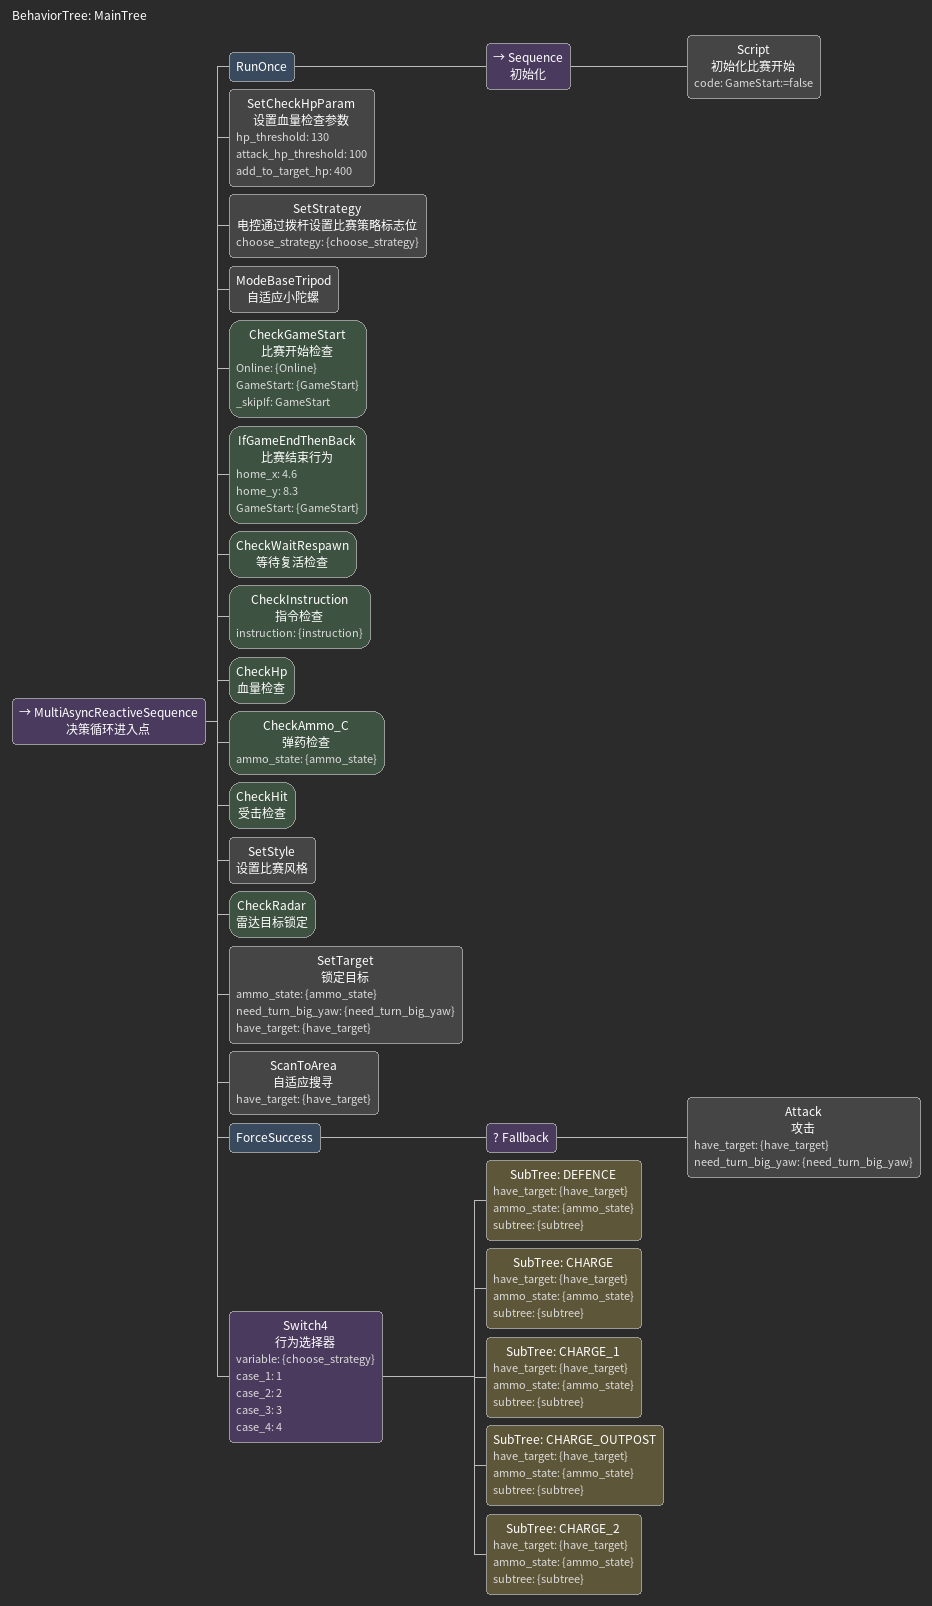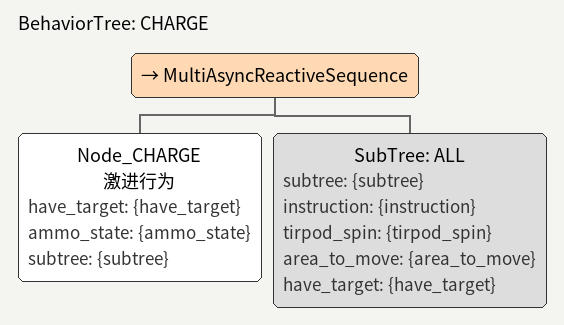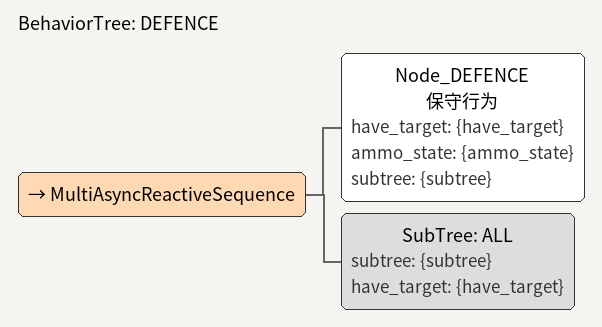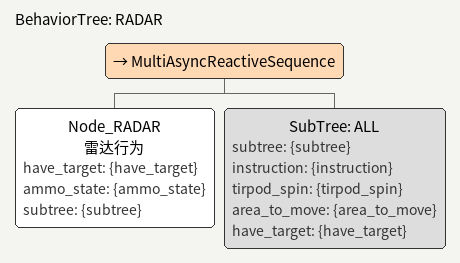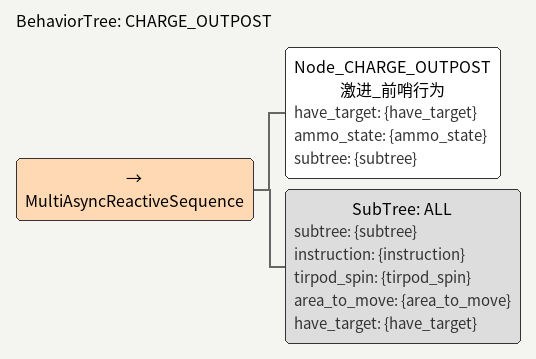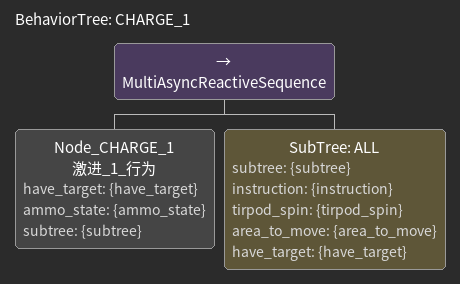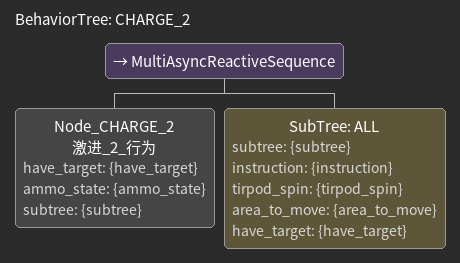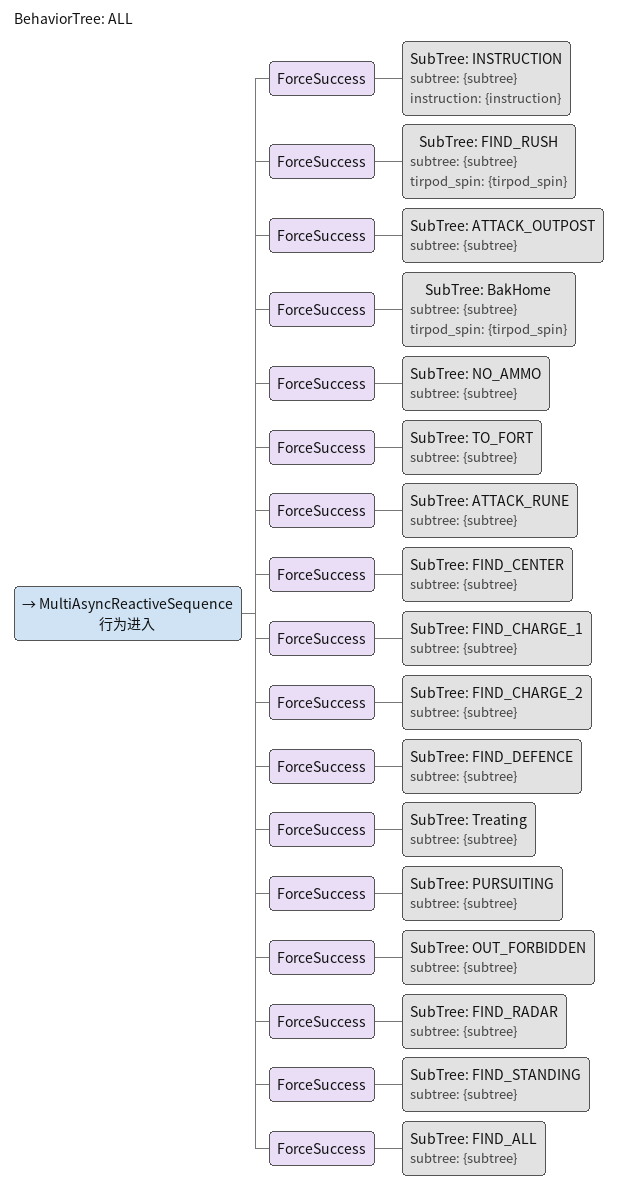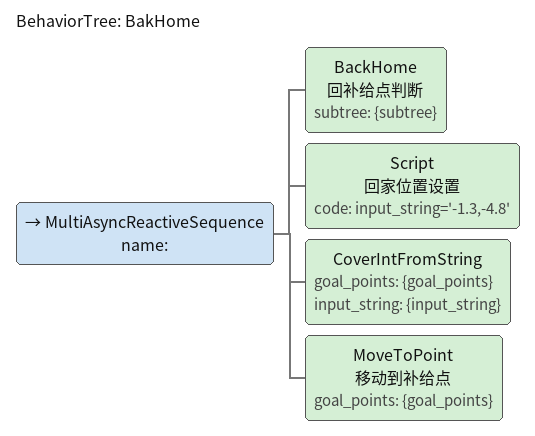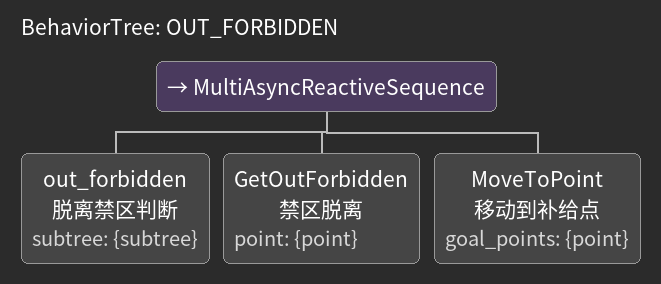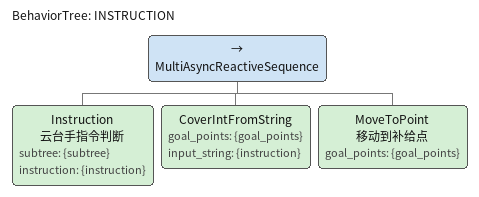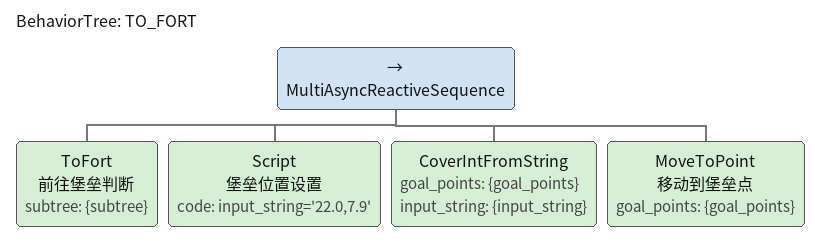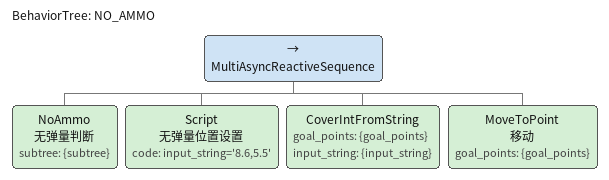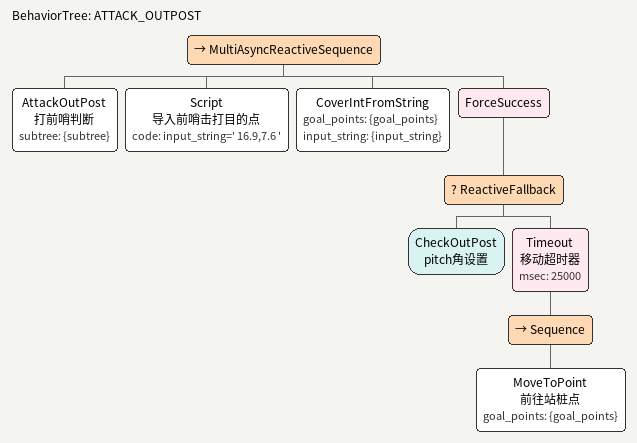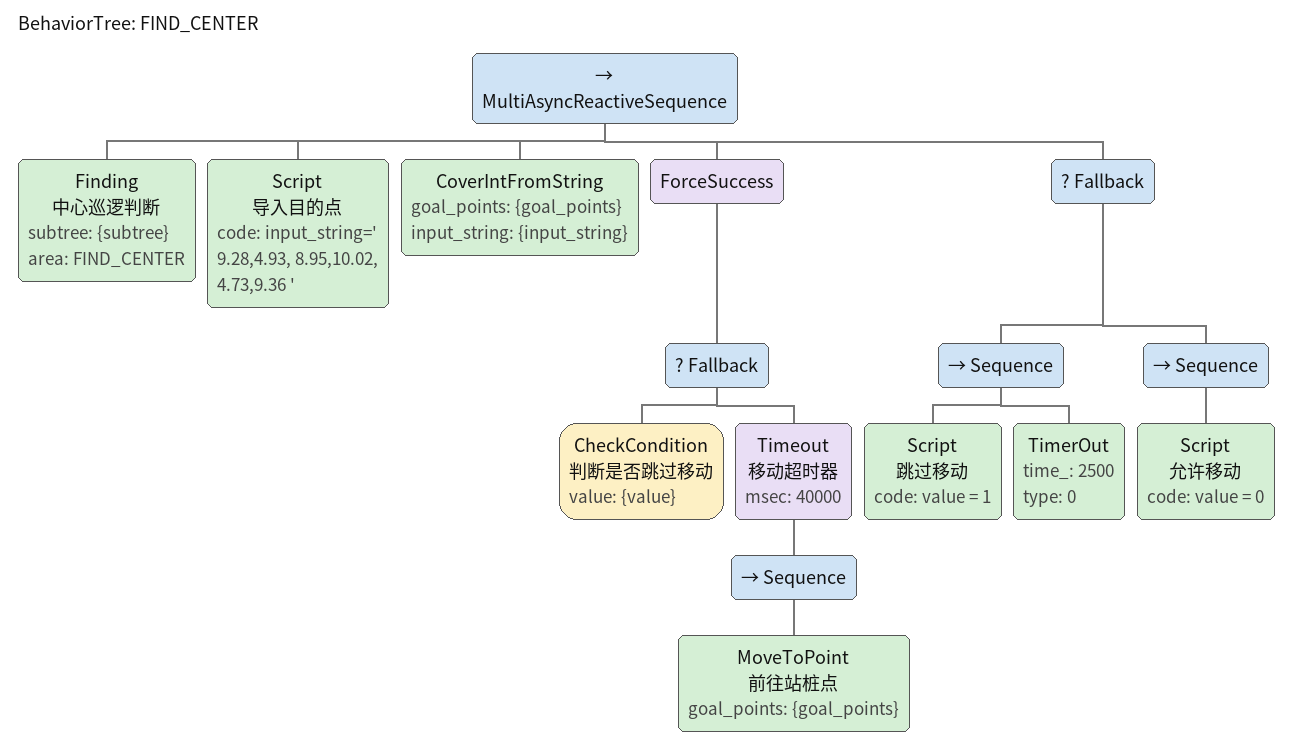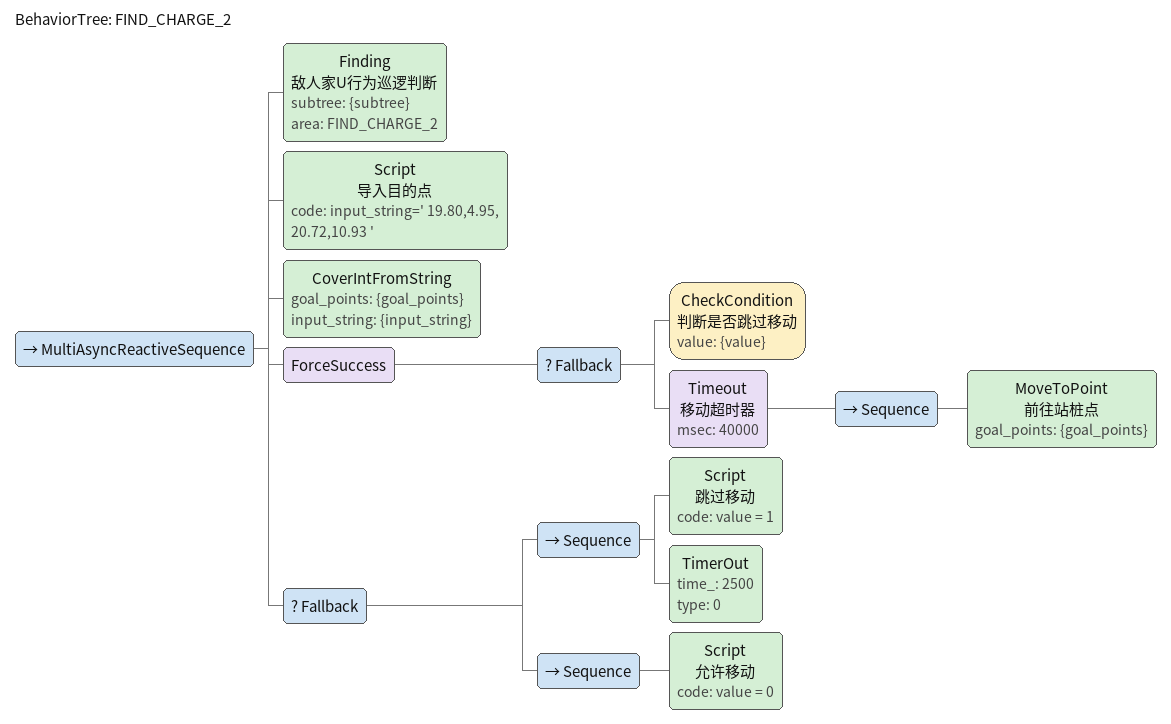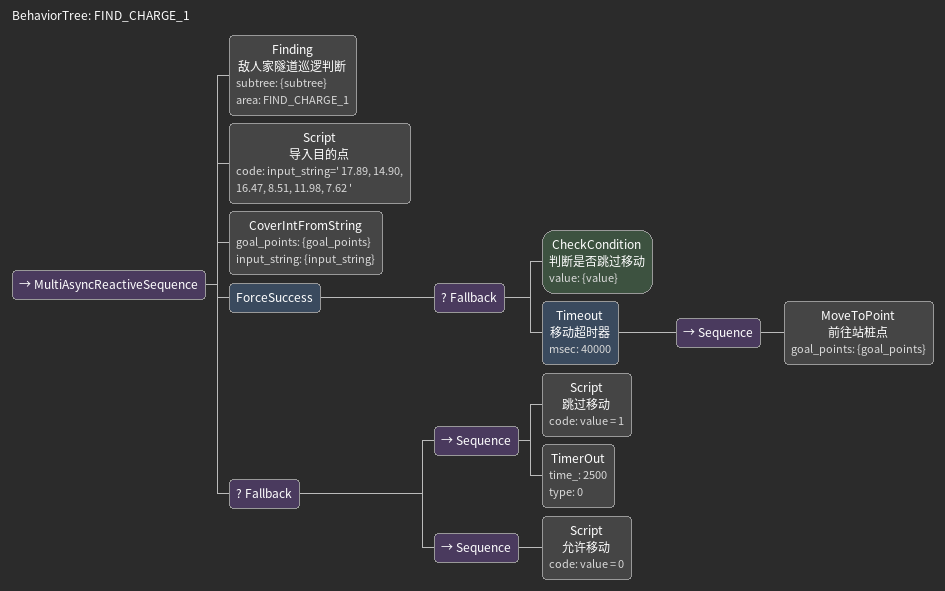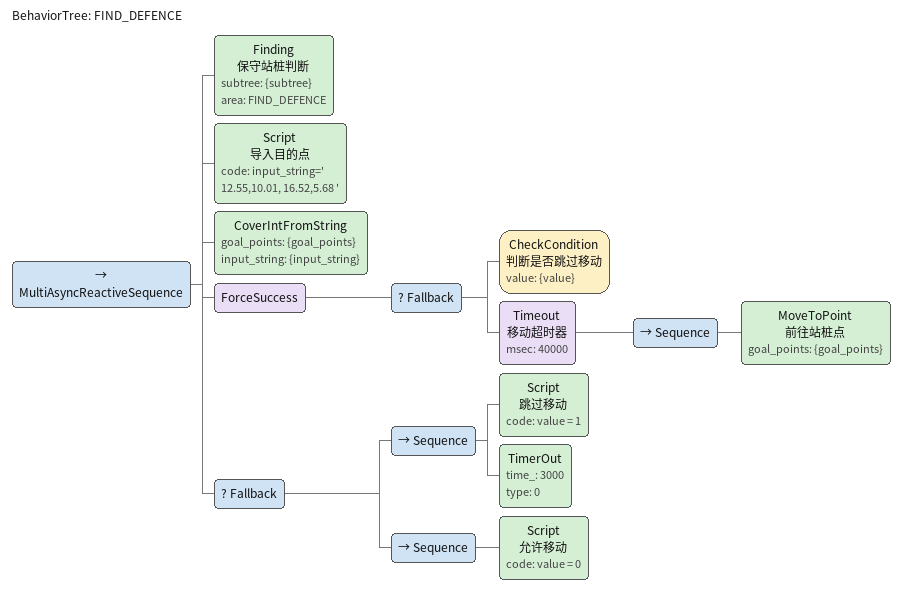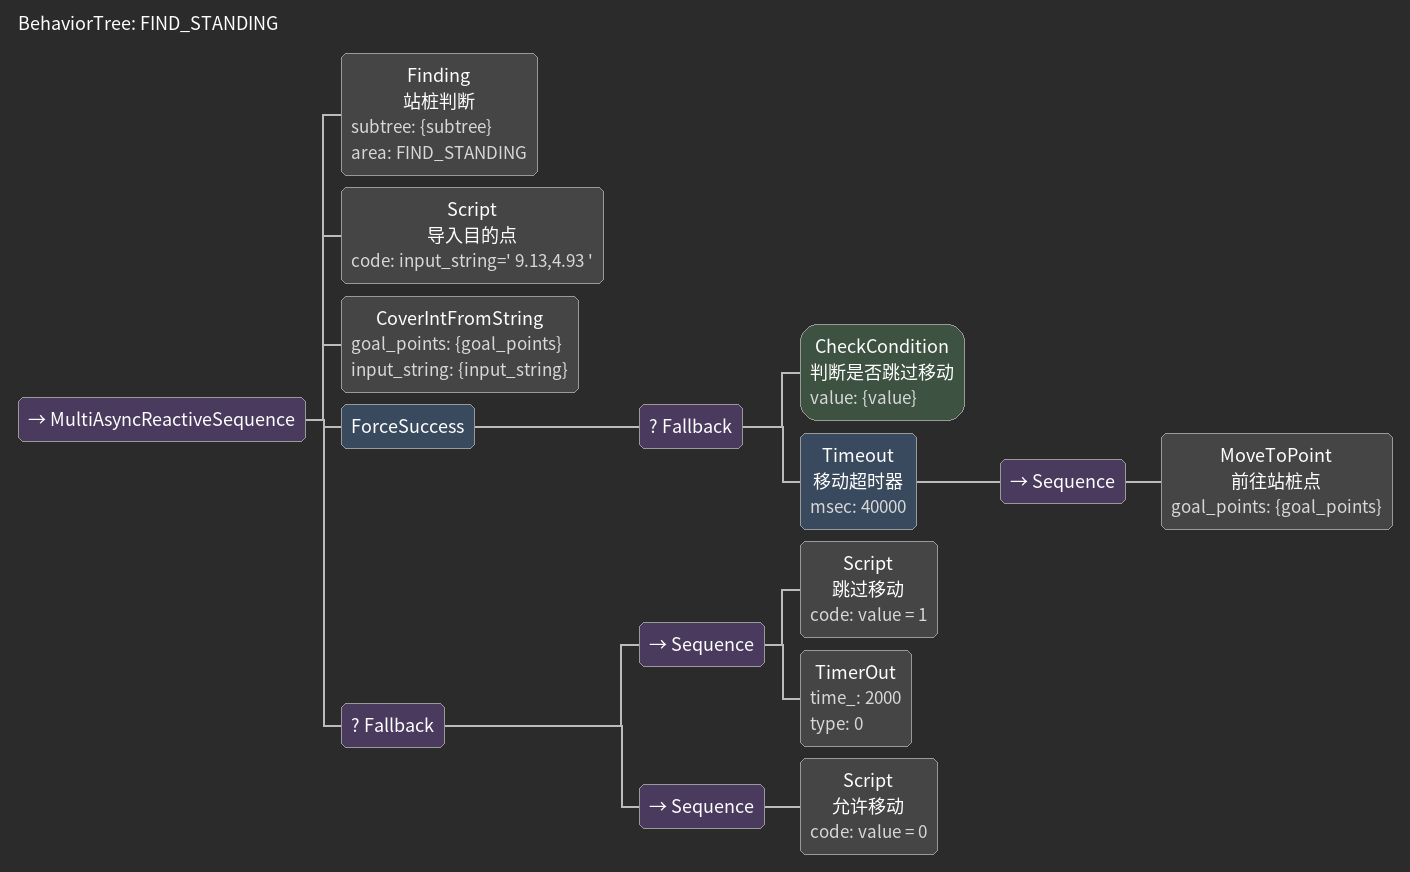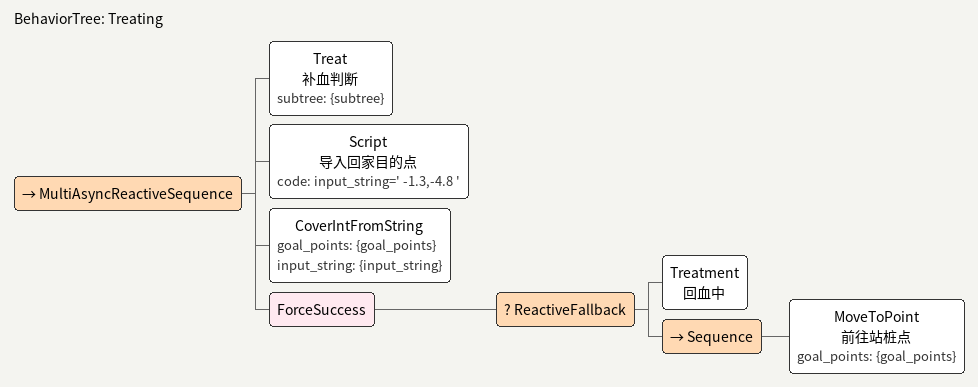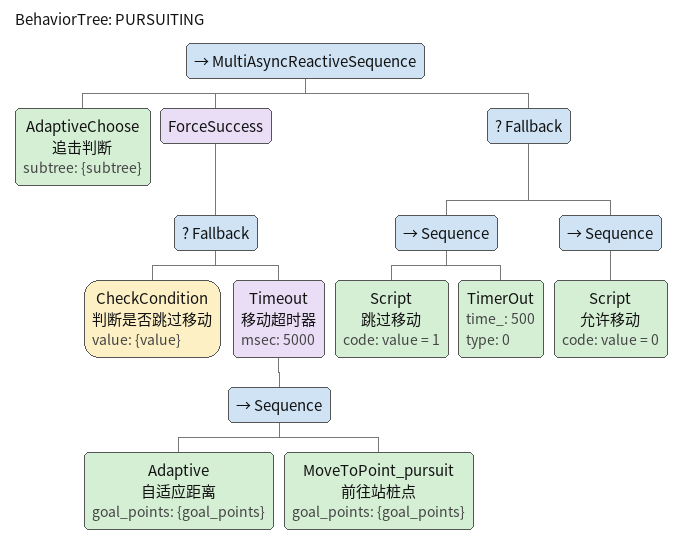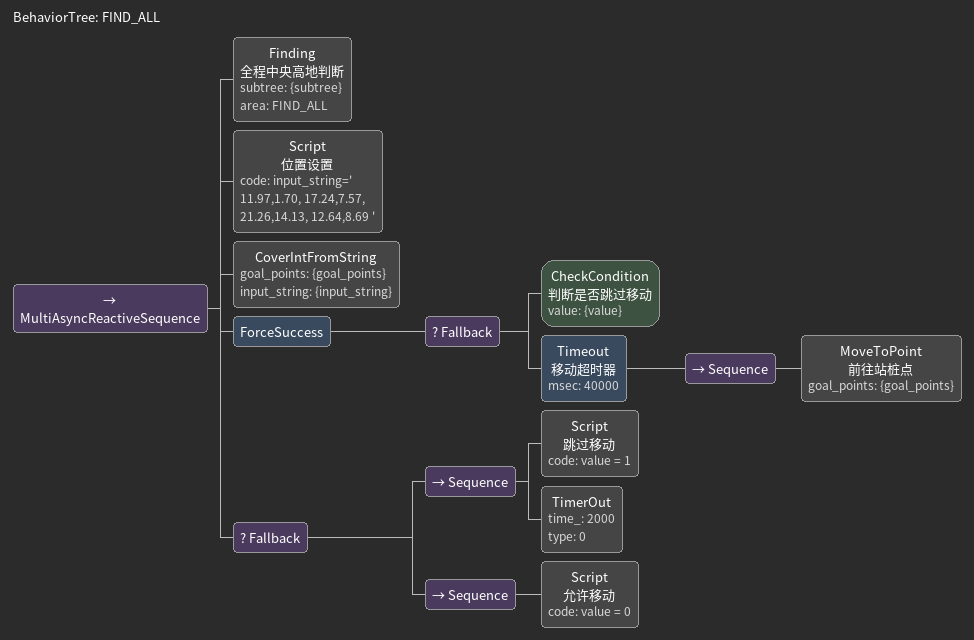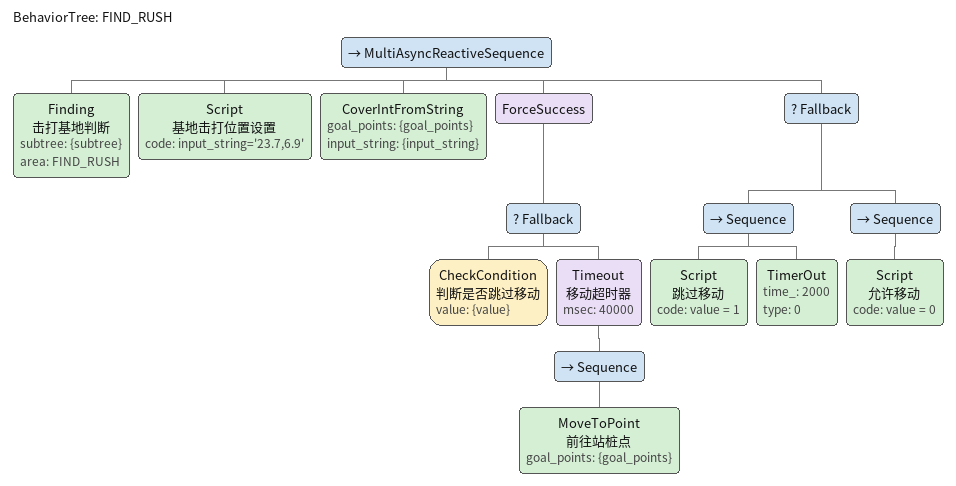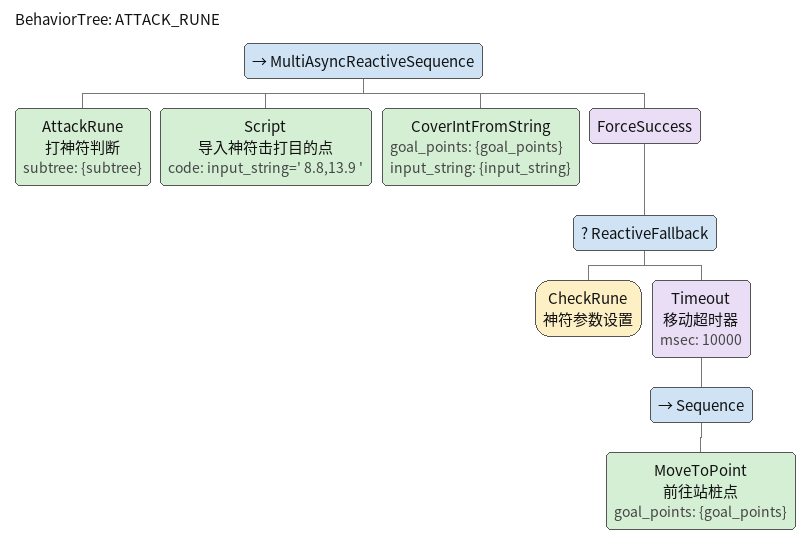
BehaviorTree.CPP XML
<BehaviorTree ID="MainTree">
        <MultiAsyncReactiveSequence name="决策循环进入点">
            <RunOnce>
                <Sequence name="初始化">
                    <Script name="初始化比赛开始" code="GameStart:=false"/>

                </Sequence>
            </RunOnce>
            <SetCheckHpParam name="设置血量检查参数" hp_threshold="130" attack_hp_threshold="100" add_to_target_hp="400"/>
            <SetStrategy name="电控通过拨杆设置比赛策略标志位" choose_strategy="{choose_strategy}"/>
            <ModeBaseTripod name="自适应小陀螺"/>

            <CheckGameStart name="比赛开始检查" Online="{Online}" GameStart="{GameStart}" _skipIf="GameStart"/>
            <IfGameEndThenBack name="比赛结束行为" home_x="4.6" home_y="8.3" GameStart="{GameStart}"/>

            <CheckWaitRespawn name="等待复活检查"/>
            <CheckInstruction name="指令检查" instruction="{instruction}"/>
            <CheckHp name="血量检查"/>
            <CheckAmmo_C name="弹药检查" ammo_state="{ammo_state}"/>
            <CheckHit name="受击检查"/>
            <SetStyle name="设置比赛风格"/>
            <CheckRadar name="雷达目标锁定"/>
            <SetTarget name="锁定目标" ammo_state="{ammo_state}" need_turn_big_yaw="{need_turn_big_yaw}" have_target="{have_target}"/>
            <ScanToArea name="自适应搜寻" have_target="{have_target}"/>
            <ForceSuccess>
                <Fallback>
                    <Attack name="攻击" have_target="{have_target}" need_turn_big_yaw="{need_turn_big_yaw}"/>
                </Fallback>
            </ForceSuccess>
<!-- ****************************************************选择器*******************************************************-->
            <Switch4 name="行为选择器" variable="{choose_strategy}" case_1="1" case_2="2" case_3="3" case_4="4">

                <SubTree ID="DEFENCE" have_target="{have_target}" ammo_state="{ammo_state}" subtree="{subtree}"/>
                <SubTree ID="CHARGE" have_target="{have_target}" ammo_state="{ammo_state}" subtree="{subtree}"/>
                <SubTree ID="CHARGE_1" have_target="{have_target}" ammo_state="{ammo_state}" subtree="{subtree}"/>
                <SubTree ID="CHARGE_OUTPOST" have_target="{have_target}" ammo_state="{ammo_state}" subtree="{subtree}"/>
                <SubTree ID="CHARGE_2" have_target="{have_target}" ammo_state="{ammo_state}" subtree="{subtree}"/>
            </Switch4>

        </MultiAsyncReactiveSequence>
    </BehaviorTree>

<BehaviorTree ID="CHARGE" name="激进">
    <MultiAsyncReactiveSequence>

        <Node_CHARGE name="激进行为" have_target="{have_target}" ammo_state="{ammo_state}" subtree="{subtree}"/>
        <SubTree ID="ALL" subtree="{subtree}" instruction="{instruction}" tirpod_spin="{tirpod_spin}" area_to_move="{area_to_move}" have_target="{have_target}"/>

    </MultiAsyncReactiveSequence>
</BehaviorTree>

<BehaviorTree ID="DEFENCE" name="保守">
    <MultiAsyncReactiveSequence>

        <Node_DEFENCE name="保守行为" have_target="{have_target}" ammo_state="{ammo_state}" subtree="{subtree}"/>
        <SubTree ID="ALL" subtree="{subtree}" have_target="{have_target}"/>

    </MultiAsyncReactiveSequence>
</BehaviorTree>

<BehaviorTree ID="RADAR" name="雷达">
    <MultiAsyncReactiveSequence>

        <Node_RADAR name="雷达行为" have_target="{have_target}" ammo_state="{ammo_state}" subtree="{subtree}"/>
        <SubTree ID="ALL" subtree="{subtree}" instruction="{instruction}" tirpod_spin="{tirpod_spin}" area_to_move="{area_to_move}" have_target="{have_target}"/>

    </MultiAsyncReactiveSequence>
</BehaviorTree>

<BehaviorTree ID="CHARGE_OUTPOST" name="激进_前哨">
    <MultiAsyncReactiveSequence>

        <Node_CHARGE_OUTPOST name="激进_前哨行为" have_target="{have_target}" ammo_state="{ammo_state}" subtree="{subtree}"/>
        <SubTree ID="ALL" subtree="{subtree}" instruction="{instruction}" tirpod_spin="{tirpod_spin}" area_to_move="{area_to_move}" have_target="{have_target}"/>

    </MultiAsyncReactiveSequence>
</BehaviorTree>

<BehaviorTree ID="CHARGE_1" name="激进_1">
    <MultiAsyncReactiveSequence>

        <Node_CHARGE_1 name="激进_1_行为" have_target="{have_target}" ammo_state="{ammo_state}" subtree="{subtree}"/>
        <SubTree ID="ALL" subtree="{subtree}" instruction="{instruction}" tirpod_spin="{tirpod_spin}" area_to_move="{area_to_move}" have_target="{have_target}"/>

    </MultiAsyncReactiveSequence>
</BehaviorTree>

<BehaviorTree ID="CHARGE_2" name="激进_2">
    <MultiAsyncReactiveSequence>

        <Node_CHARGE_2 name="激进_2_行为" have_target="{have_target}" ammo_state="{ammo_state}" subtree="{subtree}"/>
        <SubTree ID="ALL" subtree="{subtree}" instruction="{instruction}" tirpod_spin="{tirpod_spin}" area_to_move="{area_to_move}" have_target="{have_target}"/>

    </MultiAsyncReactiveSequence>
</BehaviorTree>

<BehaviorTree ID="ALL" name="行为">
    <MultiAsyncReactiveSequence name="行为进入">
       <ForceSuccess>
            <SubTree ID="INSTRUCTION" subtree="{subtree}" instruction="{instruction}"/>
        </ForceSuccess>

        <ForceSuccess>
            <SubTree ID="FIND_RUSH" subtree="{subtree}" tirpod_spin="{tirpod_spin}"/>
        </ForceSuccess>

        <ForceSuccess>
            <SubTree ID="ATTACK_OUTPOST" subtree="{subtree}"/>
        </ForceSuccess>

        <ForceSuccess>
            <SubTree ID="BakHome" subtree="{subtree}" tirpod_spin="{tirpod_spin}"/>
        </ForceSuccess>

        <ForceSuccess>
            <SubTree ID="NO_AMMO" subtree="{subtree}"/>
        </ForceSuccess>

        <ForceSuccess>
            <SubTree ID="TO_FORT" subtree="{subtree}"/>
        </ForceSuccess>

        <ForceSuccess>
            <SubTree ID="ATTACK_RUNE" subtree="{subtree}"/>
        </ForceSuccess>

        <ForceSuccess>
            <SubTree ID="FIND_CENTER" subtree="{subtree}"/>
        </ForceSuccess>

        <ForceSuccess>
            <SubTree ID="FIND_CHARGE_1" subtree="{subtree}"/>
        </ForceSuccess>

        <ForceSuccess>
            <SubTree ID="FIND_CHARGE_2" subtree="{subtree}"/>
        </ForceSuccess>

        <ForceSuccess>
            <SubTree ID="FIND_DEFENCE" subtree="{subtree}"/>
        </ForceSuccess>

        <ForceSuccess>
            <SubTree ID="Treating" subtree="{subtree}"/>
        </ForceSuccess>

        <ForceSuccess>
            <SubTree ID="PURSUITING" subtree="{subtree}"/>
        </ForceSuccess>

        <ForceSuccess>
            <SubTree ID="OUT_FORBIDDEN" subtree="{subtree}"/>
        </ForceSuccess>

        <ForceSuccess>
            <SubTree ID="FIND_RADAR" subtree="{subtree}"/>
        </ForceSuccess>

        <ForceSuccess>
            <SubTree ID="FIND_STANDING" subtree="{subtree}"/>
        </ForceSuccess>

        <ForceSuccess>
            <SubTree ID="FIND_ALL" subtree="{subtree}"/>
        </ForceSuccess>

    </MultiAsyncReactiveSequence>
</BehaviorTree>

<BehaviorTree ID="BakHome" name="回补给点">

    <MultiAsyncReactiveSequence name="">

        <BackHome name="回补给点判断" subtree="{subtree}"/>

        <Script name="回家位置设置" code="input_string='-1.3,-4.8'"/>
        <CoverIntFromString goal_points="{goal_points}" input_string="{input_string}"/>
        <MoveToPoint name="移动到补给点" goal_points="{goal_points}"/>

    </MultiAsyncReactiveSequence>

</BehaviorTree>

<BehaviorTree ID="OUT_FORBIDDEN" name="脱离禁区行为">

    <MultiAsyncReactiveSequence>

        <out_forbidden name="脱离禁区判断" subtree="{subtree}"/>
        <GetOutForbidden name="禁区脱离" point="{point}"/>
        <MoveToPoint name="移动到补给点" goal_points="{point}"/>

    </MultiAsyncReactiveSequence>

</BehaviorTree>

<BehaviorTree ID="INSTRUCTION" name="指令行为">

    <MultiAsyncReactiveSequence>

        <Instruction name="云台手指令判断" subtree="{subtree}" instruction="{instruction}"/>
        <CoverIntFromString goal_points="{goal_points}" input_string="{instruction}"/>
        <MoveToPoint name="移动到补给点" goal_points="{goal_points}"/>
    </MultiAsyncReactiveSequence>

</BehaviorTree>

<BehaviorTree ID="TO_FORT" name="前往堡垒行为">

    <MultiAsyncReactiveSequence>

        <ToFort name="前往堡垒判断" subtree="{subtree}"/>

        <Script name="堡垒位置设置" code="input_string='22.0,7.9'"/>
        <CoverIntFromString goal_points="{goal_points}" input_string="{input_string}"/>
        <MoveToPoint name="移动到堡垒点" goal_points="{goal_points}"/>

    </MultiAsyncReactiveSequence>

</BehaviorTree>

<BehaviorTree ID="NO_AMMO" name="无弹量行为">

    <MultiAsyncReactiveSequence>

        <NoAmmo name="无弹量判断" subtree="{subtree}"/>

         <Script name="无弹量位置设置" code="input_string='8.6,5.5'"/>
        <CoverIntFromString goal_points="{goal_points}" input_string="{input_string}"/>
        <MoveToPoint name="移动" goal_points="{goal_points}"/>

    </MultiAsyncReactiveSequence>

</BehaviorTree>

<BehaviorTree ID="ATTACK_OUTPOST" name="打前哨行为">

    <MultiAsyncReactiveSequence>

        <AttackOutPost name="打前哨判断" subtree="{subtree}"/>
        <Script name="导入前哨击打目的点" code="input_string='                             16.9,7.6                                         '"/>
        <CoverIntFromString goal_points="{goal_points}" input_string="{input_string}"/>
        <ForceSuccess>
            <ReactiveFallback>
                <CheckOutPost name="pitch角设置"/>
                <Timeout name="移动超时器" msec="25000">
                    <Sequence>
                        <MoveToPoint name="前往站桩点" goal_points="{goal_points}"/>
                    </Sequence>
                </Timeout>
            </ReactiveFallback>
        </ForceSuccess>
    </MultiAsyncReactiveSequence>

</BehaviorTree>

<BehaviorTree ID="FIND_CENTER" name="中心巡逻">

    <MultiAsyncReactiveSequence>
        <Finding name="中心巡逻判断" subtree="{subtree}" area="FIND_CENTER"/>
        <Script name="导入目的点" code="input_string='                             9.28,4.93,                             8.95,10.02,                             4.73,9.36                                       '"/>
        <CoverIntFromString goal_points="{goal_points}" input_string="{input_string}"/>
        <ForceSuccess>
            <Fallback>
                <CheckCondition name="判断是否跳过移动" value="{value}"/>
                <Timeout name="移动超时器" msec="40000">
                    <Sequence>
                        <MoveToPoint name="前往站桩点" goal_points="{goal_points}"/>
                    </Sequence>
                </Timeout>
            </Fallback>
        </ForceSuccess>
        <Fallback>

            <Sequence>
                <Script name="跳过移动" code="value = 1"/>
                <TimerOut time_="2500" type="0"/>
            </Sequence>

            <Sequence>
                <Script name="允许移动" code="value = 0"/>
            </Sequence>

        </Fallback>

    </MultiAsyncReactiveSequence>

</BehaviorTree>

<BehaviorTree ID="FIND_CHARGE_2" name="敌人家U行为巡逻">

    <MultiAsyncReactiveSequence>
        <Finding name="敌人家U行为巡逻判断" subtree="{subtree}" area="FIND_CHARGE_2"/>
       <Script name="导入目的点" code="input_string='                             19.80,4.95,                             20.72,10.93                                       '"/>
        <CoverIntFromString goal_points="{goal_points}" input_string="{input_string}"/>
        <ForceSuccess>
            <Fallback>
                <CheckCondition name="判断是否跳过移动" value="{value}"/>
                <Timeout name="移动超时器" msec="40000">
                    <Sequence>
                        <MoveToPoint name="前往站桩点" goal_points="{goal_points}"/>
                    </Sequence>
                </Timeout>
            </Fallback>
        </ForceSuccess>

        <Fallback>

            <Sequence>
                <Script name="跳过移动" code="value = 1"/>
                <TimerOut time_="2500" type="0"/>
            </Sequence>

            <Sequence>
                <Script name="允许移动" code="value = 0"/>
            </Sequence>

        </Fallback>

    </MultiAsyncReactiveSequence>

</BehaviorTree>

<BehaviorTree ID="FIND_CHARGE_1" name="敌人家隧道巡逻">

    <MultiAsyncReactiveSequence>
        <Finding name="敌人家隧道巡逻判断" subtree="{subtree}" area="FIND_CHARGE_1"/>
       <Script name="导入目的点" code="input_string='                             17.89,  14.90,                             16.47,  8.51,                             11.98,  7.62                                       '"/>
        <CoverIntFromString goal_points="{goal_points}" input_string="{input_string}"/>
        <ForceSuccess>
            <Fallback>
                <CheckCondition name="判断是否跳过移动" value="{value}"/>
                <Timeout name="移动超时器" msec="40000">
                    <Sequence>
                        <MoveToPoint name="前往站桩点" goal_points="{goal_points}"/>
                    </Sequence>
                </Timeout>
            </Fallback>
        </ForceSuccess>

        <Fallback>

            <Sequence>
                <Script name="跳过移动" code="value = 1"/>
                <TimerOut time_="2500" type="0"/>
            </Sequence>

            <Sequence>
                <Script name="允许移动" code="value = 0"/>
            </Sequence>

        </Fallback>

    </MultiAsyncReactiveSequence>

</BehaviorTree>

<BehaviorTree ID="FIND_DEFENCE" name="保守行为">

    <MultiAsyncReactiveSequence>
        <Finding name="保守站桩判断" subtree="{subtree}" area="FIND_DEFENCE"/>
        <Script name="导入目的点" code="input_string='                             12.55,10.01,                             16.52,5.68                                       '"/>
        <CoverIntFromString goal_points="{goal_points}" input_string="{input_string}"/>
        <ForceSuccess>
            <Fallback>
                <CheckCondition name="判断是否跳过移动" value="{value}"/>
                <Timeout name="移动超时器" msec="40000">
                    <Sequence>
                        <MoveToPoint name="前往站桩点" goal_points="{goal_points}"/>
                    </Sequence>
                </Timeout>
            </Fallback>
        </ForceSuccess>

        <Fallback>

            <Sequence>
                <Script name="跳过移动" code="value = 1"/>
                <TimerOut time_="3000" type="0"/>
            </Sequence>

            <Sequence>
                <Script name="允许移动" code="value = 0"/>
            </Sequence>

        </Fallback>

    </MultiAsyncReactiveSequence>

</BehaviorTree>

<BehaviorTree ID="FIND_STANDING" name="站桩">

    <MultiAsyncReactiveSequence>
        <Finding name="站桩判断" subtree="{subtree}" area="FIND_STANDING"/>
        <Script name="导入目的点" code="input_string='                             9.13,4.93                                       '"/>
        <CoverIntFromString goal_points="{goal_points}" input_string="{input_string}"/>
        <ForceSuccess>
            <Fallback>
                <CheckCondition name="判断是否跳过移动" value="{value}"/>
                <Timeout name="移动超时器" msec="40000">
                    <Sequence>
                        <MoveToPoint name="前往站桩点" goal_points="{goal_points}"/>
                    </Sequence>
                </Timeout>
            </Fallback>
        </ForceSuccess>

        <Fallback>

            <Sequence>
                <Script name="跳过移动" code="value = 1"/>
                <TimerOut time_="2000" type="0"/>
            </Sequence>

            <Sequence>
                <Script name="允许移动" code="value = 0"/>
            </Sequence>

        </Fallback>

    </MultiAsyncReactiveSequence>

</BehaviorTree>

<BehaviorTree ID="Treating" name="补血">

    <MultiAsyncReactiveSequence>

        <Treat name="补血判断" subtree="{subtree}"/>

        <Script name="导入回家目的点" code="input_string='                                 -1.3,-4.8                                         '"/>
        <CoverIntFromString goal_points="{goal_points}" input_string="{input_string}"/>
        <ForceSuccess>
            <ReactiveFallback>
                <Treatment name="回血中"/>

                <Sequence>
                    <MoveToPoint name="前往站桩点" goal_points="{goal_points}"/>
                </Sequence>
            </ReactiveFallback>
        </ForceSuccess>
    </MultiAsyncReactiveSequence>

</BehaviorTree>

<BehaviorTree ID="PURSUITING" name="追击">

    <MultiAsyncReactiveSequence>

        <AdaptiveChoose name="追击判断" subtree="{subtree}"/>
        <ForceSuccess>
            <Fallback>
                <CheckCondition name="判断是否跳过移动" value="{value}"/>
                <Timeout name="移动超时器" msec="5000">
                    <Sequence>
                        <Adaptive name="自适应距离" goal_points="{goal_points}"/>
                        <MoveToPoint_pursuit name="前往站桩点" goal_points="{goal_points}"/>
                    </Sequence>
                </Timeout>
            </Fallback>
        </ForceSuccess>

        <Fallback>

            <Sequence>
                <Script name="跳过移动" code="value = 1"/>
                <TimerOut time_="500" type="0"/>
            </Sequence>

            <Sequence>
                <Script name="允许移动" code="value = 0"/>
            </Sequence>

        </Fallback>
    </MultiAsyncReactiveSequence>

</BehaviorTree>

<BehaviorTree ID="FIND_ALL" name="全程中央高地行为">

    <MultiAsyncReactiveSequence>

        <Finding name="全程中央高地判断" subtree="{subtree}" area="FIND_ALL"/>
        <Script name="位置设置" code="input_string='                                 11.97,1.70,                                 17.24,7.57,                                 21.26,14.13,                                 12.64,8.69                                         '"/>
        <CoverIntFromString goal_points="{goal_points}" input_string="{input_string}"/>
        <ForceSuccess>
            <Fallback>
                <CheckCondition name="判断是否跳过移动" value="{value}"/>
                <Timeout name="移动超时器" msec="40000">
                    <Sequence>

                        <MoveToPoint name="前往站桩点" goal_points="{goal_points}"/>
                    </Sequence>
                </Timeout>
            </Fallback>
        </ForceSuccess>

        <Fallback>

            <Sequence>
                <Script name="跳过移动" code="value = 1"/>
                <TimerOut time_="2000" type="0"/>
            </Sequence>

            <Sequence>
                <Script name="允许移动" code="value = 0"/>
            </Sequence>

        </Fallback>
    </MultiAsyncReactiveSequence>

</BehaviorTree>

<BehaviorTree ID="FIND_RUSH" name="找基地行为">

    <MultiAsyncReactiveSequence>

        <Finding name="击打基地判断" subtree="{subtree}" area="FIND_RUSH"/>
        <Script name="基地击打位置设置" code="input_string='23.7,6.9'"/>
        <CoverIntFromString goal_points="{goal_points}" input_string="{input_string}"/>
        <ForceSuccess>
            <Fallback>
                <CheckCondition name="判断是否跳过移动" value="{value}"/>
                <Timeout name="移动超时器" msec="40000">
                    <Sequence>

                        <MoveToPoint name="前往站桩点" goal_points="{goal_points}"/>
                    </Sequence>
                </Timeout>
            </Fallback>
        </ForceSuccess>

        <Fallback>

            <Sequence>
                <Script name="跳过移动" code="value = 1"/>
                <TimerOut time_="2000" type="0"/>
            </Sequence>

            <Sequence>
                <Script name="允许移动" code="value = 0"/>
            </Sequence>

        </Fallback>
    </MultiAsyncReactiveSequence>

</BehaviorTree>

<BehaviorTree ID="ATTACK_RUNE" name="打神符行为">

    <MultiAsyncReactiveSequence>

        <AttackRune name="打神符判断" subtree="{subtree}"/>
        <Script name="导入神符击打目的点" code="input_string='                             8.8,13.9                                         '"/>
        <CoverIntFromString goal_points="{goal_points}" input_string="{input_string}"/>
        <ForceSuccess>
            <ReactiveFallback>
                <CheckRune name="神符参数设置"/>
                <Timeout name="移动超时器" msec="10000">
                    <Sequence>
                        <MoveToPoint name="前往站桩点" goal_points="{goal_points}"/>
                    </Sequence>
                </Timeout>
            </ReactiveFallback>
        </ForceSuccess>
    </MultiAsyncReactiveSequence>

</BehaviorTree>
